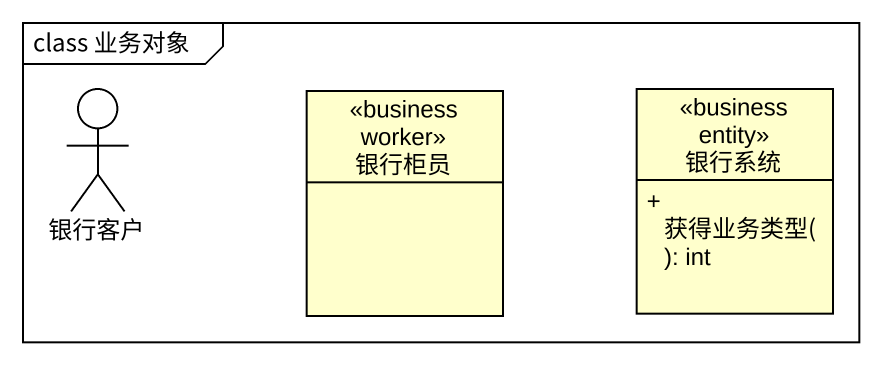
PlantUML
@startuml
mainframe class 业务对象
allowmixing
hide circle
hide empty members
skinparam classAttributeIconSize 0
actor 银行客户
class 银行柜员 <<business worker>>
class 银行系统 <<business entity>> {
  + 获得业务类型(): int
}
@enduml
